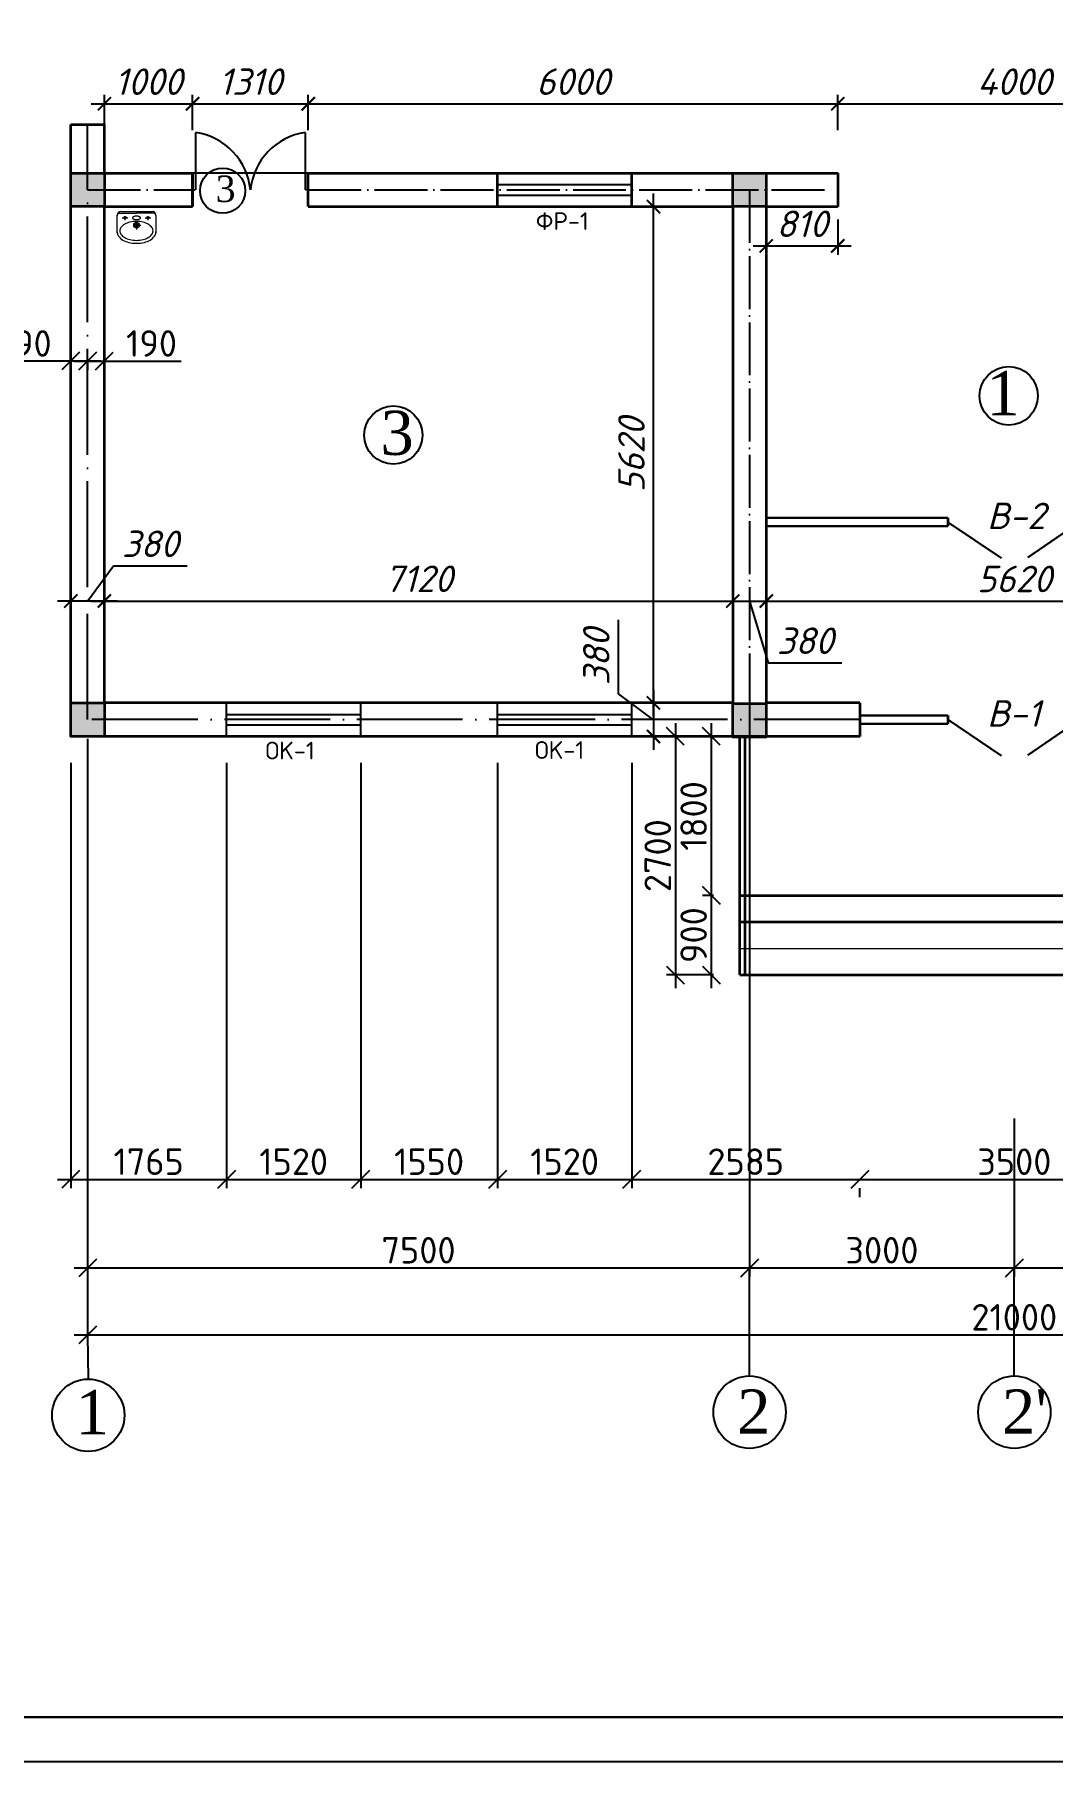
# Model space of a CAD drawing. Header units: millimetres. Extents: x 572274 to 2241483, y -888675 to -304135.
# Drawn here: x 658867 to 670400, y -471700 to -452141 of the extents above; entities that cross this region are included whole.
import ezdxf

# ---------------------------------------------------------------- set-up
doc = ezdxf.new("R2010")
doc.units = ezdxf.units.MM
doc.linetypes.add('ACAD_ISO04W100', pattern=[30, 24, -3, 0, -3])
doc.layers.add('oc', color=10, linetype='ACAD_ISO04W100')
doc.layers.add('Оси', color=10, linetype='ACAD_ISO04W100')
doc.layers.add('Сантехника', color=5, linetype='Continuous', lineweight=13)
doc.layers.add('стены', color=250, linetype='Continuous', lineweight=30)
doc.styles.get("Standard").update_dxf_attribs({"font": 'isocpeur.ttf'})
doc.styles.add('style1', font='isocpeui.ttf')
doc.styles.add('стиль1', font='isocpeui.ttf', dxfattribs={"height": 300})
doc.linetypes.add('FENCELINE1', pattern='A,6.35,-2.54,[133,ltypeshp.shx,S=2.54,R=0,X=-2.54,Y=0],-2.54,25.4', length=36.83)
doc.dimstyles.new('ISO-25$0', dxfattribs={"dimtxt": 300, "dimasz": 200, "dimexe": 100, "dimexo": 300, "dimgap": 50, "dimtad": 1, "dimdec": 0, "dimtxsty": 'Standard', "dimblk": 'OBLIQUE', "dimcen": 250, "dimdle": 150, "dimadec": 0, "dimazin": 0, "dimtfac": 1, "dimtdec": 0, "dimtmove": 0, "dimatfit": 3, "dimldrblk": 'OBLIQUE', "dimfxl": 1.25, "dimarcsym": 0})

# ---------------------------------------------------------------- blocks, each defined once
blk = doc.blocks.new('_ArchTick')
at = {"color": 0, "linetype": 'ByBlock', "const_width": 0.15}
blk.add_lwpolyline([(-0.5, -0.5), (0.5, 0.5)], dxfattribs=at)
blk = doc.blocks.new('*D213')
at = {"color": 5, "transparency": 16777216}
for p, q in [((659508, -458557), (666928, -458557)), ((659658, -458857), (659658, -458457)), ((666778, -458857), (666778, -458457))]:
    blk.add_line(p, q, dxfattribs=at)
at = {"layer": 'Defpoints', "color": 0, "lineweight": 25, "transparency": 16777216}
for p in [(666778, -458557), (659658, -459711), (666778, -459711)]:
    blk.add_point(p, dxfattribs=at)
at = {"color": 5, "transparency": 16777216, "xscale": 150, "yscale": 150, "zscale": 150, "rotation": 180}
blk.add_blockref('_ArchTick', (659658, -458557), dxfattribs=at)
at = {"color": 5, "transparency": 16777216, "xscale": 150, "yscale": 150, "zscale": 150}
blk.add_blockref('_ArchTick', (666778, -458557), dxfattribs=at)
at = {"color": 7, "lineweight": 5, "transparency": 16777216, "insert": (663218, -458305), "char_height": 300, "attachment_point": 5, "style": 'style1'}
blk.add_mtext('7120', dxfattribs=at)
blk = doc.blocks.new('*D215')
at = {"color": 5, "transparency": 16777216}
for p, q in [((665880, -459861), (665880, -453941)), ((666180, -454091), (665780, -454091)), ((666180, -459711), (665780, -459711))]:
    blk.add_line(p, q, dxfattribs=at)
at = {"layer": 'Defpoints', "color": 0, "lineweight": 25, "transparency": 16777216}
for p in [(665880, -454091), (666778, -454091), (666778, -459711)]:
    blk.add_point(p, dxfattribs=at)
at = {"color": 5, "transparency": 16777216, "xscale": 150, "yscale": 150, "zscale": 150}
for p, rotation in [((665880, -454091), 90), ((665880, -459711), 270)]:
    blk.add_blockref('_ArchTick', p, dxfattribs=dict(at, rotation=rotation))
at = {"color": 7, "lineweight": 5, "transparency": 16777216, "insert": (665630, -456901), "char_height": 300, "attachment_point": 5, "rotation": 90, "style": 'style1'}
blk.add_mtext('5620', dxfattribs=at)
blk = doc.blocks.new('*D221')
at = {"color": 5, "transparency": 16777216}
for p, q in [((667008, -458557), (672928, -458557)), ((667158, -458857), (667158, -458457)), ((672778, -458857), (672778, -458457))]:
    blk.add_line(p, q, dxfattribs=at)
at = {"layer": 'Defpoints', "color": 0, "lineweight": 25, "transparency": 16777216}
for p in [(672778, -458557), (667158, -459718), (672778, -459711)]:
    blk.add_point(p, dxfattribs=at)
at = {"color": 5, "transparency": 16777216, "xscale": 150, "yscale": 150, "zscale": 150, "rotation": 180}
blk.add_blockref('_ArchTick', (667158, -458557), dxfattribs=at)
at = {"color": 5, "transparency": 16777216, "xscale": 150, "yscale": 150, "zscale": 150}
blk.add_blockref('_ArchTick', (672778, -458557), dxfattribs=at)
at = {"color": 7, "lineweight": 5, "transparency": 16777216, "insert": (669968, -458307), "char_height": 300, "attachment_point": 5, "style": 'style1'}
blk.add_mtext('5620', dxfattribs=at)
blk = doc.blocks.new('*D222')
at = {"color": 5, "transparency": 16777216}
for p, q in [((666778, -458257), (666778, -458657)), ((667158, -458257), (667158, -458657)), ((666628, -458557), (667308, -458557)), ((666968, -458557), (667178, -459257)), ((667178, -459257), (668015, -459257))]:
    blk.add_line(p, q, dxfattribs=at)
at = {"layer": 'Defpoints', "color": 0, "lineweight": 25, "transparency": 16777216}
for p in [(666778, -458063), (667158, -458063), (667158, -458557)]:
    blk.add_point(p, dxfattribs=at)
at = {"color": 5, "transparency": 16777216, "xscale": 150, "yscale": 150, "zscale": 150, "rotation": 180}
blk.add_blockref('_ArchTick', (666778, -458557), dxfattribs=at)
at = {"color": 5, "transparency": 16777216, "xscale": 150, "yscale": 150, "zscale": 150}
blk.add_blockref('_ArchTick', (667158, -458557), dxfattribs=at)
at = {"color": 7, "lineweight": 5, "transparency": 16777216, "insert": (667597, -459007), "char_height": 300, "attachment_point": 5, "style": 'style1'}
blk.add_mtext('380', dxfattribs=at)
blk = doc.blocks.new('_Oblique')
at = {"color": 0, "linetype": 'ByBlock', "lineweight": -2}
blk.add_line((-0.5, -0.5), (0.5, 0.5), dxfattribs=at)
blk = doc.blocks.new('*D237')
at = {"color": 0, "lineweight": -2, "transparency": 16777216}
for p, q in [((680468, -458854), (680468, -466969)), ((659468, -460119), (659468, -466969)), ((659318, -466869), (680618, -466869))]:
    blk.add_line(p, q, dxfattribs=at)
at = {"layer": 'Defpoints', "color": 0, "lineweight": 25, "transparency": 16777216}
for p in [(680468, -458554), (659468, -459819), (680468, -466869)]:
    blk.add_point(p, dxfattribs=at)
at = {"color": 0, "lineweight": -2, "transparency": 16777216, "xscale": 200, "yscale": 200, "zscale": 200, "rotation": 180}
blk.add_blockref('_Oblique', (659468, -466869), dxfattribs=at)
at = {"color": 0, "lineweight": -2, "transparency": 16777216, "xscale": 200, "yscale": 200, "zscale": 200}
blk.add_blockref('_Oblique', (680468, -466869), dxfattribs=at)
at = {"color": 0, "transparency": 16777216, "insert": (669968, -466669), "char_height": 300, "attachment_point": 5}
blk.add_mtext('21000', dxfattribs=at)
blk = doc.blocks.new('*D238')
at = {"color": 0, "lineweight": -2, "transparency": 16777216}
for p, q in [((666968, -459256), (666968, -466210)), ((659468, -460521), (659468, -466210)), ((659318, -466110), (667118, -466110))]:
    blk.add_line(p, q, dxfattribs=at)
at = {"layer": 'Defpoints', "color": 0, "lineweight": 25, "transparency": 16777216}
for p in [(666968, -458956), (659468, -460221), (666968, -466110)]:
    blk.add_point(p, dxfattribs=at)
at = {"color": 0, "lineweight": -2, "transparency": 16777216, "xscale": 200, "yscale": 200, "zscale": 200, "rotation": 180}
blk.add_blockref('_Oblique', (659468, -466110), dxfattribs=at)
at = {"color": 0, "lineweight": -2, "transparency": 16777216, "xscale": 200, "yscale": 200, "zscale": 200}
blk.add_blockref('_Oblique', (666968, -466110), dxfattribs=at)
at = {"color": 0, "transparency": 16777216, "insert": (663218, -465910), "char_height": 300, "attachment_point": 5}
blk.add_mtext('7500', dxfattribs=at)
blk = doc.blocks.new('*D240')
at = {"color": 0, "lineweight": -2, "transparency": 16777216}
for p, q in [((659278, -460391), (659278, -465207)), ((661043, -460391), (661043, -465207)), ((659128, -465107), (661193, -465107))]:
    blk.add_line(p, q, dxfattribs=at)
at = {"layer": 'Defpoints', "color": 0, "lineweight": 25, "transparency": 16777216}
for p in [(659278, -460091), (661043, -460091), (661043, -465107)]:
    blk.add_point(p, dxfattribs=at)
at = {"color": 0, "lineweight": -2, "transparency": 16777216, "xscale": 200, "yscale": 200, "zscale": 200, "rotation": 180}
blk.add_blockref('_Oblique', (659278, -465107), dxfattribs=at)
at = {"color": 0, "lineweight": -2, "transparency": 16777216, "xscale": 200, "yscale": 200, "zscale": 200}
blk.add_blockref('_Oblique', (661043, -465107), dxfattribs=at)
at = {"color": 0, "transparency": 16777216, "insert": (660160, -464907), "char_height": 300, "attachment_point": 5}
blk.add_mtext('1765', dxfattribs=at)
blk = doc.blocks.new('*D241')
at = {"color": 0, "lineweight": -2, "transparency": 16777216}
for p, q in [((662563, -460391), (662563, -465207)), ((664113, -460391), (664113, -465207)), ((662413, -465107), (664263, -465107))]:
    blk.add_line(p, q, dxfattribs=at)
at = {"layer": 'Defpoints', "color": 0, "lineweight": 25, "transparency": 16777216}
for p in [(662563, -460091), (664113, -460091), (664113, -465107)]:
    blk.add_point(p, dxfattribs=at)
at = {"color": 0, "lineweight": -2, "transparency": 16777216, "xscale": 200, "yscale": 200, "zscale": 200, "rotation": 180}
blk.add_blockref('_Oblique', (662563, -465107), dxfattribs=at)
at = {"color": 0, "lineweight": -2, "transparency": 16777216, "xscale": 200, "yscale": 200, "zscale": 200}
blk.add_blockref('_Oblique', (664113, -465107), dxfattribs=at)
at = {"color": 0, "transparency": 16777216, "insert": (663338, -464907), "char_height": 300, "attachment_point": 5}
blk.add_mtext('1550', dxfattribs=at)
blk = doc.blocks.new('*D242')
at = {"color": 0, "lineweight": -2, "transparency": 16777216}
for p, q in [((664113, -460391), (664113, -465207)), ((665633, -460391), (665633, -465207)), ((663963, -465107), (665783, -465107))]:
    blk.add_line(p, q, dxfattribs=at)
at = {"layer": 'Defpoints', "color": 0, "lineweight": 25, "transparency": 16777216}
for p in [(664113, -460091), (665633, -460091), (665633, -465107)]:
    blk.add_point(p, dxfattribs=at)
at = {"color": 0, "lineweight": -2, "transparency": 16777216, "xscale": 200, "yscale": 200, "zscale": 200, "rotation": 180}
blk.add_blockref('_Oblique', (664113, -465107), dxfattribs=at)
at = {"color": 0, "lineweight": -2, "transparency": 16777216, "xscale": 200, "yscale": 200, "zscale": 200}
blk.add_blockref('_Oblique', (665633, -465107), dxfattribs=at)
at = {"color": 0, "transparency": 16777216, "insert": (664873, -464907), "char_height": 300, "attachment_point": 5}
blk.add_mtext('1520', dxfattribs=at)
blk = doc.blocks.new('*D247')
at = {"color": 0, "lineweight": -2, "transparency": 16777216}
for p, q in [((666968, -464418), (666968, -466210)), ((669968, -464418), (669968, -466210)), ((666818, -466110), (670118, -466110))]:
    blk.add_line(p, q, dxfattribs=at)
at = {"layer": 'Defpoints', "color": 0, "lineweight": 25, "transparency": 16777216}
for p in [(666968, -464118), (669968, -464118), (669968, -466110)]:
    blk.add_point(p, dxfattribs=at)
at = {"color": 0, "lineweight": -2, "transparency": 16777216, "xscale": 200, "yscale": 200, "zscale": 200, "rotation": 180}
blk.add_blockref('_Oblique', (666968, -466110), dxfattribs=at)
at = {"color": 0, "lineweight": -2, "transparency": 16777216, "xscale": 200, "yscale": 200, "zscale": 200}
blk.add_blockref('_Oblique', (669968, -466110), dxfattribs=at)
at = {"color": 0, "transparency": 16777216, "insert": (668468, -465910), "char_height": 300, "attachment_point": 5}
blk.add_mtext('3000', dxfattribs=at)
blk = doc.blocks.new('*D248')
at = {"color": 0, "lineweight": -2, "transparency": 16777216}
for p, q in [((669968, -464418), (669968, -466210)), ((672968, -464418), (672968, -466210)), ((669818, -466110), (673118, -466110))]:
    blk.add_line(p, q, dxfattribs=at)
at = {"layer": 'Defpoints', "color": 0, "lineweight": 25, "transparency": 16777216}
for p in [(669968, -464118), (672968, -464118), (672968, -466110)]:
    blk.add_point(p, dxfattribs=at)
at = {"color": 0, "lineweight": -2, "transparency": 16777216, "xscale": 200, "yscale": 200, "zscale": 200, "rotation": 180}
blk.add_blockref('_Oblique', (669968, -466110), dxfattribs=at)
at = {"color": 0, "lineweight": -2, "transparency": 16777216, "xscale": 200, "yscale": 200, "zscale": 200}
blk.add_blockref('_Oblique', (672968, -466110), dxfattribs=at)
at = {"color": 0, "transparency": 16777216, "insert": (671468, -465910), "char_height": 300, "attachment_point": 5}
blk.add_mtext('3000', dxfattribs=at)
blk = doc.blocks.new('*D225')
at = {"color": 5, "transparency": 16777216}
for p, q in [((659468, -458557), (659760, -458159)), ((659760, -458159), (660597, -458159)), ((659808, -458557), (659128, -458557)), ((659278, -458557), (659278, -458457)), ((659658, -458557), (659658, -458457))]:
    blk.add_line(p, q, dxfattribs=at)
at = {"layer": 'Defpoints', "color": 0, "lineweight": 25, "transparency": 16777216}
for p in [(659278, -458557), (659278, -458557), (659658, -458557)]:
    blk.add_point(p, dxfattribs=at)
at = {"color": 5, "transparency": 16777216, "xscale": 150, "yscale": 150, "zscale": 150, "rotation": 180}
blk.add_blockref('_ArchTick', (659278, -458557), dxfattribs=at)
at = {"color": 5, "transparency": 16777216, "xscale": 150, "yscale": 150, "zscale": 150}
blk.add_blockref('_ArchTick', (659658, -458557), dxfattribs=at)
at = {"color": 7, "lineweight": 5, "transparency": 16777216, "insert": (660178, -457909), "char_height": 300, "attachment_point": 5, "style": 'style1'}
blk.add_mtext('380', dxfattribs=at)
blk = doc.blocks.new('*D226')
at = {"color": 5, "transparency": 16777216}
for p, q in [((665482, -459609), (665482, -458771)), ((665880, -459901), (665482, -459609)), ((665880, -459561), (665880, -460241)), ((665880, -459711), (665980, -459711)), ((665880, -460091), (665980, -460091))]:
    blk.add_line(p, q, dxfattribs=at)
at = {"layer": 'Defpoints', "color": 0, "lineweight": 25, "transparency": 16777216}
for p in [(665880, -459711), (665880, -460091), (665880, -460091)]:
    blk.add_point(p, dxfattribs=at)
at = {"color": 5, "transparency": 16777216, "xscale": 150, "yscale": 150, "zscale": 150}
for p, rotation in [((665880, -459711), 90), ((665880, -460091), 270)]:
    blk.add_blockref('_ArchTick', p, dxfattribs=dict(at, rotation=rotation))
at = {"color": 7, "lineweight": 5, "transparency": 16777216, "insert": (665232, -459190), "char_height": 300, "attachment_point": 5, "rotation": 90, "style": 'style1'}
blk.add_mtext('380', dxfattribs=at)
blk = doc.blocks.new('*D230')
at = {"color": 0, "lineweight": -2, "transparency": 16777216}
for p, q in [((661043, -460391), (661043, -465207)), ((662563, -460391), (662563, -465207)), ((660893, -465107), (662713, -465107))]:
    blk.add_line(p, q, dxfattribs=at)
at = {"layer": 'Defpoints', "color": 0, "lineweight": 25, "transparency": 16777216}
for p in [(661043, -460091), (662563, -460091), (662563, -465107)]:
    blk.add_point(p, dxfattribs=at)
at = {"color": 0, "lineweight": -2, "transparency": 16777216, "xscale": 200, "yscale": 200, "zscale": 200, "rotation": 180}
blk.add_blockref('_Oblique', (661043, -465107), dxfattribs=at)
at = {"color": 0, "lineweight": -2, "transparency": 16777216, "xscale": 200, "yscale": 200, "zscale": 200}
blk.add_blockref('_Oblique', (662563, -465107), dxfattribs=at)
at = {"color": 0, "transparency": 16777216, "insert": (661803, -464907), "char_height": 300, "attachment_point": 5}
blk.add_mtext('1520', dxfattribs=at)
blk = doc.blocks.new('*D268')
at = {"color": 0, "lineweight": -2, "transparency": 16777216}
for p, q in [((671718, -460521), (671718, -465207)), ((668068, -465107), (671868, -465107)), ((668218, -465271), (668218, -465207))]:
    blk.add_line(p, q, dxfattribs=at)
at = {"layer": 'Defpoints', "color": 0, "lineweight": 25, "transparency": 16777216}
for p in [(671718, -460221), (668218, -464971), (671718, -465107)]:
    blk.add_point(p, dxfattribs=at)
at = {"color": 0, "lineweight": -2, "transparency": 16777216, "xscale": 200, "yscale": 200, "zscale": 200, "rotation": 180}
blk.add_blockref('_Oblique', (668218, -465107), dxfattribs=at)
at = {"color": 0, "lineweight": -2, "transparency": 16777216, "xscale": 200, "yscale": 200, "zscale": 200}
blk.add_blockref('_Oblique', (671718, -465107), dxfattribs=at)
at = {"color": 0, "transparency": 16777216, "insert": (669968, -464907), "char_height": 300, "attachment_point": 5}
blk.add_mtext('3500', dxfattribs=at)
blk = doc.blocks.new('*D276')
at = {"color": 5, "transparency": 16777216}
for p, q in [((659508, -452925), (660808, -452925)), ((659658, -453225), (659658, -452825)), ((660658, -453225), (660658, -452825))]:
    blk.add_line(p, q, dxfattribs=at)
at = {"layer": 'Defpoints', "color": 0, "lineweight": 25, "transparency": 16777216}
for p in [(660658, -452925), (659658, -453711), (660658, -453711)]:
    blk.add_point(p, dxfattribs=at)
at = {"color": 5, "transparency": 16777216, "xscale": 150, "yscale": 150, "zscale": 150, "rotation": 180}
blk.add_blockref('_ArchTick', (659658, -452925), dxfattribs=at)
at = {"color": 5, "transparency": 16777216, "xscale": 150, "yscale": 150, "zscale": 150}
blk.add_blockref('_ArchTick', (660658, -452925), dxfattribs=at)
at = {"color": 7, "lineweight": 5, "transparency": 16777216, "insert": (660158, -452675), "char_height": 300, "attachment_point": 5, "style": 'style1'}
blk.add_mtext('1000', dxfattribs=at)
blk = doc.blocks.new('*D277')
at = {"color": 5, "transparency": 16777216}
for p, q in [((660508, -452925), (662118, -452925)), ((660658, -453225), (660658, -452825)), ((661968, -453225), (661968, -452825))]:
    blk.add_line(p, q, dxfattribs=at)
at = {"layer": 'Defpoints', "color": 0, "lineweight": 25, "transparency": 16777216}
for p in [(661968, -452925), (660658, -453711), (661968, -453711)]:
    blk.add_point(p, dxfattribs=at)
at = {"color": 5, "transparency": 16777216, "xscale": 150, "yscale": 150, "zscale": 150, "rotation": 180}
blk.add_blockref('_ArchTick', (660658, -452925), dxfattribs=at)
at = {"color": 5, "transparency": 16777216, "xscale": 150, "yscale": 150, "zscale": 150}
blk.add_blockref('_ArchTick', (661968, -452925), dxfattribs=at)
at = {"color": 7, "lineweight": 5, "transparency": 16777216, "insert": (661313, -452675), "char_height": 300, "attachment_point": 5, "style": 'style1'}
blk.add_mtext('1310', dxfattribs=at)
blk = doc.blocks.new('*D278')
at = {"color": 5, "transparency": 16777216}
for p, q in [((661818, -452925), (668118, -452925)), ((661968, -453225), (661968, -452825)), ((667968, -453225), (667968, -452825))]:
    blk.add_line(p, q, dxfattribs=at)
at = {"layer": 'Defpoints', "color": 0, "lineweight": 25, "transparency": 16777216}
for p in [(667968, -452925), (661968, -453711), (667968, -453711)]:
    blk.add_point(p, dxfattribs=at)
at = {"color": 5, "transparency": 16777216, "xscale": 150, "yscale": 150, "zscale": 150, "rotation": 180}
blk.add_blockref('_ArchTick', (661968, -452925), dxfattribs=at)
at = {"color": 5, "transparency": 16777216, "xscale": 150, "yscale": 150, "zscale": 150}
blk.add_blockref('_ArchTick', (667968, -452925), dxfattribs=at)
at = {"color": 7, "lineweight": 5, "transparency": 16777216, "insert": (664968, -452675), "char_height": 300, "attachment_point": 5, "style": 'style1'}
blk.add_mtext('6000', dxfattribs=at)
blk = doc.blocks.new('*D279')
at = {"color": 5, "transparency": 16777216}
for p, q in [((667818, -452925), (672118, -452925)), ((667968, -453225), (667968, -452825)), ((671968, -453225), (671968, -452825))]:
    blk.add_line(p, q, dxfattribs=at)
at = {"layer": 'Defpoints', "color": 0, "lineweight": 25, "transparency": 16777216}
for p in [(671968, -452925), (667968, -453711), (671968, -453711)]:
    blk.add_point(p, dxfattribs=at)
at = {"color": 5, "transparency": 16777216, "xscale": 150, "yscale": 150, "zscale": 150, "rotation": 180}
blk.add_blockref('_ArchTick', (667968, -452925), dxfattribs=at)
at = {"color": 5, "transparency": 16777216, "xscale": 150, "yscale": 150, "zscale": 150}
blk.add_blockref('_ArchTick', (671968, -452925), dxfattribs=at)
at = {"color": 7, "lineweight": 5, "transparency": 16777216, "insert": (669968, -452675), "char_height": 300, "attachment_point": 5, "style": 'style1'}
blk.add_mtext('4000', dxfattribs=at)
blk = doc.blocks.new('*D283')
at = {"color": 5, "transparency": 16777216}
for p, q in [((667158, -454235), (667158, -454635)), ((667968, -454235), (667968, -454635)), ((667008, -454535), (668118, -454535))]:
    blk.add_line(p, q, dxfattribs=at)
at = {"layer": 'Defpoints', "color": 0, "lineweight": 25, "transparency": 16777216}
for p in [(667158, -454091), (667968, -454091), (667968, -454535)]:
    blk.add_point(p, dxfattribs=at)
at = {"color": 5, "transparency": 16777216, "xscale": 150, "yscale": 150, "zscale": 150, "rotation": 180}
blk.add_blockref('_ArchTick', (667158, -454535), dxfattribs=at)
at = {"color": 5, "transparency": 16777216, "xscale": 150, "yscale": 150, "zscale": 150}
blk.add_blockref('_ArchTick', (667968, -454535), dxfattribs=at)
at = {"color": 7, "lineweight": 5, "transparency": 16777216, "insert": (667563, -454285), "char_height": 300, "attachment_point": 5, "style": 'style1'}
blk.add_mtext('810', dxfattribs=at)
blk = doc.blocks.new('*D249')
at = {"color": 0, "lineweight": -2, "transparency": 16777216}
for p, q in [((665633, -460521), (665633, -465207)), ((665483, -465107), (668368, -465107)), ((668218, -465307), (668218, -465207))]:
    blk.add_line(p, q, dxfattribs=at)
at = {"layer": 'Defpoints', "color": 0, "lineweight": 25, "transparency": 16777216}
for p in [(665633, -460221), (668218, -465007), (668218, -465107)]:
    blk.add_point(p, dxfattribs=at)
at = {"color": 0, "lineweight": -2, "transparency": 16777216, "xscale": 200, "yscale": 200, "zscale": 200, "rotation": 180}
blk.add_blockref('_Oblique', (665633, -465107), dxfattribs=at)
at = {"color": 0, "lineweight": -2, "transparency": 16777216, "xscale": 200, "yscale": 200, "zscale": 200}
blk.add_blockref('_Oblique', (668218, -465107), dxfattribs=at)
at = {"color": 0, "transparency": 16777216, "insert": (666925, -464907), "char_height": 300, "attachment_point": 5}
blk.add_mtext('2585', dxfattribs=at)
blk = doc.blocks.new('*D252')
at = {"color": 0, "lineweight": -2, "transparency": 16777216}
for p, q in [((659318, -455840), (659658, -455840)), ((659468, -455840), (659468, -455940)), ((659658, -455840), (659658, -455940)), ((659658, -455840), (660528, -455840))]:
    blk.add_line(p, q, dxfattribs=at)
at = {"layer": 'Defpoints', "color": 0, "lineweight": 25, "transparency": 16777216}
for p in [(659468, -455750), (659658, -455750), (659658, -455840)]:
    blk.add_point(p, dxfattribs=at)
at = {"color": 0, "lineweight": -2, "transparency": 16777216, "xscale": 200, "yscale": 200, "zscale": 200, "rotation": 180}
blk.add_blockref('_Oblique', (659468, -455840), dxfattribs=at)
at = {"color": 0, "lineweight": -2, "transparency": 16777216, "xscale": 200, "yscale": 200, "zscale": 200}
blk.add_blockref('_Oblique', (659658, -455840), dxfattribs=at)
at = {"color": 0, "lineweight": 25, "transparency": 16777216, "insert": (660193, -455640), "char_height": 300, "attachment_point": 5}
blk.add_mtext('190', dxfattribs=at)
blk = doc.blocks.new('*D253')
at = {"color": 0, "lineweight": -2, "transparency": 16777216}
for p, q in [((659278, -455840), (658468, -455840)), ((659278, -455840), (659278, -455940)), ((659618, -455840), (659278, -455840)), ((659468, -455840), (659468, -455940))]:
    blk.add_line(p, q, dxfattribs=at)
at = {"layer": 'Defpoints', "color": 0, "lineweight": 25, "transparency": 16777216}
for p in [(659278, -455570), (659468, -455570), (659278, -455840)]:
    blk.add_point(p, dxfattribs=at)
at = {"color": 0, "lineweight": -2, "transparency": 16777216, "xscale": 200, "yscale": 200, "zscale": 200, "rotation": 180}
blk.add_blockref('_Oblique', (659278, -455840), dxfattribs=at)
at = {"color": 0, "lineweight": -2, "transparency": 16777216, "xscale": 200, "yscale": 200, "zscale": 200}
blk.add_blockref('_Oblique', (659468, -455840), dxfattribs=at)
at = {"color": 0, "lineweight": 25, "transparency": 16777216, "insert": (658773, -455640), "char_height": 300, "attachment_point": 5}
blk.add_mtext('190', dxfattribs=at)
blk = doc.blocks.new('Раковина')
at = {"layer": 'Сантехника'}
for p, q in [((-273, -142), (-273, 109)), ((49, 1), (-63, 1)), ((0, -61), (0, 61)), ((273, 109), (273, -142)), ((-240, -172), (0, -172)), ((0, -192), (-223, -192)), ((-121, -104), (-201, -104)), ((-161, -127), (-161, -70)), ((240, -172), (0, -172)), ((223, -192), (0, -192)), ((204, -104), (124, -104)), ((164, -127), (164, -70))]:
    blk.add_line(p, q, dxfattribs=at)
for centre, radius in [((0, 1), 39.9), ((0, 1), 22.4), ((-161, -104), 17.1), ((164, -104), 17.1)]:
    blk.add_circle(centre, radius, dxfattribs=at)
for centre, radius, start, end in [((-2, -218), 475, 90, 103.2739), ((-2, -218), 475, 89.7855, 90), ((2, -218), 475, 90, 90.2145), ((2, -218), 475, 76.7261, 90), ((-181, 102), 91.5, 143.9722, 180), ((-181, 102), 91.5, 180, 184.1196), ((-96, 40), 197, 119.663, 143.9722), ((-154, 81), 79.4, 143.9722, 180), ((-154, 81), 79.4, 180, 216.0278), ((-80, 27), 171, 119.663, 143.9722), ((-80, 135), 171, 216.0278, 240.337), ((-39, -60), 312, 103.2739, 119.663), ((-31, -59), 271, 103.2739, 119.663), ((2, -197), 412, 90, 103.2739), ((2, -197), 412, 76.7261, 90), ((34, -59), 271, 60.337, 76.7261), ((39, -60), 312, 60.337, 76.7261), ((83, 27), 171, 36.0278, 60.337), ((83, 135), 171, 299.663, 323.9722), ((96, 40), 197, 36.0278, 60.337), ((158, 81), 79.4, 0, 36.0278), ((158, 81), 79.4, 323.9722, 0), ((181, 102), 91.5, 0, 36.0278), ((181, 102), 91.5, 355.8804, 0), ((-236, -135), 37.1, 180, 270), ((-223, -142), 50, 180, 270), ((-31, 222), 271, 240.337, 256.7261), ((2, 359), 412, 256.7261, 270), ((-43, -103), 11.5, 136.143, 180), ((-43, -103), 11.5, 180, 223.857), ((-22, -123), 40.8, 113.3198, 136.143), ((-22, -82), 40.8, 223.857, 246.6802), ((-8, -156), 76.8, 100.124, 113.3198), ((-8, -49), 76.8, 246.6802, 259.876), ((2, -209), 130, 90, 100.124), ((2, 3), 130, 259.876, 270), ((2, 359), 412, 270, 283.2739), ((2, -209), 130, 79.876, 90), ((2, 3), 130, 270, 280.124), ((11, -156), 76.8, 66.6802, 79.876), ((11, -49), 76.8, 280.124, 293.3198), ((25, -123), 40.8, 43.857, 66.6802), ((25, -82), 40.8, 293.3198, 316.143), ((46, -103), 11.5, 0, 43.857), ((46, -103), 11.5, 316.143, 0), ((34, 222), 271, 283.2739, 299.663), ((223, -142), 50, 270, 0), ((236, -135), 37.1, 270, 0)]:
    blk.add_arc(centre, radius, start, end, dxfattribs=at)
blk = doc.blocks.new('*D1331')
at = {"color": 0, "lineweight": -2, "transparency": 16777216}
for p, q in [((666128, -459941), (666128, -462941)), ((666416, -460091), (666028, -460091)), ((666558, -462791), (666028, -462791))]:
    blk.add_line(p, q, dxfattribs=at)
at = {"layer": 'Defpoints', "color": 0, "lineweight": 25, "transparency": 16777216}
for p in [(666716, -460091), (666128, -462791), (666858, -462791)]:
    blk.add_point(p, dxfattribs=at)
at = {"color": 0, "lineweight": -2, "transparency": 16777216, "xscale": 200, "yscale": 200, "zscale": 200}
for p, rotation in [((666128, -460091), 90), ((666128, -462791), 270)]:
    blk.add_blockref('_Oblique', p, dxfattribs=dict(at, rotation=rotation))
at = {"color": 0, "transparency": 16777216, "insert": (665928, -461441), "char_height": 300, "attachment_point": 5, "rotation": 90}
blk.add_mtext('2700', dxfattribs=at)
blk = doc.blocks.new('*D1332')
at = {"color": 0, "lineweight": -2, "transparency": 16777216}
for p, q in [((666535, -459941), (666535, -462041)), ((666416, -460091), (666435, -460091)), ((666558, -461891), (666435, -461891))]:
    blk.add_line(p, q, dxfattribs=at)
at = {"layer": 'Defpoints', "color": 0, "lineweight": 25, "transparency": 16777216}
for p in [(666716, -460091), (666535, -461891), (666858, -461891)]:
    blk.add_point(p, dxfattribs=at)
at = {"color": 0, "lineweight": -2, "transparency": 16777216, "xscale": 200, "yscale": 200, "zscale": 200}
for p, rotation in [((666535, -460091), 90), ((666535, -461891), 270)]:
    blk.add_blockref('_Oblique', p, dxfattribs=dict(at, rotation=rotation))
at = {"color": 0, "transparency": 16777216, "insert": (666335, -460991), "char_height": 300, "attachment_point": 5, "rotation": 90}
blk.add_mtext('1800', dxfattribs=at)
blk = doc.blocks.new('*D1333')
at = {"color": 0, "lineweight": -2, "transparency": 16777216}
for p, q in [((666535, -461741), (666535, -462941)), ((666558, -461891), (666435, -461891)), ((666558, -462791), (666435, -462791))]:
    blk.add_line(p, q, dxfattribs=at)
at = {"layer": 'Defpoints', "color": 0, "lineweight": 25, "transparency": 16777216}
for p in [(666858, -461891), (666535, -462791), (666858, -462791)]:
    blk.add_point(p, dxfattribs=at)
at = {"color": 0, "lineweight": -2, "transparency": 16777216, "xscale": 200, "yscale": 200, "zscale": 200}
for p, rotation in [((666535, -461891), 90), ((666535, -462791), 270)]:
    blk.add_blockref('_Oblique', p, dxfattribs=dict(at, rotation=rotation))
at = {"color": 0, "transparency": 16777216, "insert": (666335, -462341), "char_height": 300, "attachment_point": 5, "rotation": 90}
blk.add_mtext('900', dxfattribs=at)

msp = doc.modelspace()

# ---------------------------------------------------------------- hatches: boundary and pattern name
at = {"lineweight": 25}
h = msp.add_hatch(color=256, dxfattribs=at)
h.dxf.hatch_style = 1
h.paths.add_polyline_path([(659657.983, -453710.561), (659277.983, -453710.561), (659277.983, -454090.561), (659657.983, -454090.561)])
h = msp.add_hatch(color=256, dxfattribs=at)
h.dxf.hatch_style = 1
h.paths.add_polyline_path([(667157.983, -453710.561), (666777.983, -453710.561), (666777.983, -454090.561), (667157.983, -454090.561)])
h = msp.add_hatch(color=256, dxfattribs=at)
h.dxf.hatch_style = 1
h.paths.add_polyline_path([(659657.983, -459710.561), (659277.983, -459710.561), (659277.983, -460090.561), (659657.983, -460090.561)])
h = msp.add_hatch(color=256, dxfattribs=at)
h.dxf.hatch_style = 1
h.paths.add_polyline_path([(667157.983, -459717.552), (666777.983, -459717.552), (666777.983, -460097.552), (667157.983, -460097.552)])

# ---------------------------------------------------------------- linework, layer by layer
for p, q in [((659657.983, -453160.561), (659277.983, -453160.561)), ((661042.983, -460090.561), (661042.983, -459710.561)), ((661042.983, -460090.561), (661042.983, -459710.561)), ((662562.983, -460090.561), (662562.983, -459710.561)), ((664112.983, -460090.561), (664112.983, -459710.561)), ((665632.983, -460090.561), (665632.983, -459710.561)), ((666967.983, -467333.907), (666967.983, -466109.758)), ((669967.983, -467333.907), (669967.983, -466109.758))]:
    msp.add_line(p, q)
at = {"color": 0, "lineweight": 5}
for p, q in [((667967.983, -454090.561), (667967.983, -453710.561)), ((667967.983, -453710.561), (667967.983, -454090.561)), ((666857.983, -462490.561), (673157.983, -462490.561))]:
    msp.add_line(p, q, dxfattribs=at)
at = {"color": 5}
for p, q in [((664112.983, -453840.561), (665632.983, -453840.561)), ((664112.983, -453960.561), (665632.983, -453960.561)), ((661042.983, -459840.561), (662562.983, -459840.561)), ((661042.983, -459960.561), (662562.983, -459960.561)), ((664112.983, -459840.561), (665632.983, -459840.561)), ((664112.983, -459960.561), (665632.983, -459960.561))]:
    msp.add_line(p, q, dxfattribs=at)
at = {"color": 5, "lineweight": 30}
for p, q in [((669212.983, -457615.561), (669212.983, -457710.561)), ((669212.983, -457663.061), (669821.791, -458072.191)), ((670711.791, -457660.592), (670119.609, -458065.466)), ((669212.983, -459853.061), (669212.983, -459948.061)), ((669212.983, -459900.561), (669821.791, -460309.691)), ((670711.791, -459898.092), (670119.609, -460302.966))]:
    msp.add_line(p, q, dxfattribs=at)
at = {"lineweight": 25}
msp.add_line((659467.983, -466869.443), (659475.952, -467369.176), dxfattribs=at)
at = {"lineweight": 25, "ltscale": 100}
msp.add_lwpolyline([(651500.723, -471699.651), (693500.723, -471699.651), (693500.723, -441999.651), (651500.723, -441999.651)], close=True, dxfattribs=at)
at = {"color": 1, "lineweight": 30}
msp.add_lwpolyline([(653500.723, -471199.651), (693000.723, -471199.651), (693000.723, -442499.651), (653500.723, -442499.651)], close=True, dxfattribs=at)
at = {"lineweight": 25}
for points in [[(667157.983, -454090.561), (667967.983, -454090.561), (667967.983, -453710.561), (659657.983, -453710.561), (659657.983, -453160.561)], [(666857.983, -460097.552), (666857.983, -462790.561)]]:
    msp.add_lwpolyline(points, dxfattribs=at)
at = {"color": 5, "lineweight": 30}
for points in [[(669212.983, -457710.561), (667157.983, -457710.561), (667157.983, -457615.561), (669212.983, -457615.561)], [(669212.983, -459948.061), (668217.983, -459948.061), (668217.983, -459853.061), (669212.983, -459853.061)]]:
    msp.add_lwpolyline(points, dxfattribs=at)
at = {"layer": 'oc', "ltscale": 25}
for p, q in [((659467.983, -453900.561), (660657.983, -453900.561)), ((661967.983, -453900.561), (667967.983, -453900.561)), ((666967.983, -453900.561), (666967.983, -459900.561)), ((666967.983, -453900.561), (666967.983, -459900.561))]:
    msp.add_line(p, q, dxfattribs=at)
at = {"layer": 'Оси', "ltscale": 50}
for p, q in [((659467.983, -459900.561), (659467.983, -453160.561)), ((668217.983, -459900.561), (659467.983, -459900.561))]:
    msp.add_line(p, q, dxfattribs=at)
at = {"layer": 'стены', "color": 0, "linetype": 'ByBlock', "lineweight": 35, "ltscale": 3}
for p, q in [((659277.983, -453160.561), (659657.983, -453160.561)), ((659277.983, -460090.561), (659277.983, -453160.561)), ((659657.983, -453710.561), (659657.983, -453160.561)), ((659657.983, -453710.561), (660657.983, -453710.561)), ((660657.983, -454090.561), (660657.983, -453710.561)), ((660657.983, -453710.561), (660657.983, -454090.561)), ((661967.983, -453710.561), (667967.983, -453710.561)), ((661967.983, -454090.561), (661967.983, -453710.561)), ((664112.983, -454090.561), (664112.983, -453710.561)), ((665632.983, -454090.561), (665632.983, -453710.561)), ((667967.983, -453710.561), (667967.983, -454090.561)), ((667967.983, -453710.561), (667967.983, -454090.561)), ((659657.983, -459710.561), (659657.983, -454090.561)), ((659657.983, -454090.561), (660657.983, -454090.561)), ((661967.983, -454090.561), (666777.983, -454090.561)), ((666777.983, -454090.561), (666777.983, -459710.561)), ((667157.983, -454090.561), (667967.983, -454090.561)), ((667157.983, -454090.561), (667157.983, -459710.561)), ((669212.983, -457615.561), (669212.983, -457710.561)), ((666777.983, -459710.561), (659657.983, -459710.561)), ((668217.983, -459710.561), (667157.983, -459710.561)), ((668217.983, -459710.561), (668217.983, -460090.561)), ((669212.983, -459853.061), (669212.983, -459948.061)), ((668217.983, -460090.561), (659277.983, -460090.561)), ((666857.983, -462790.561), (666857.983, -460090.561)), ((666857.983, -461890.561), (673157.983, -461890.561)), ((666857.983, -462190.561), (673157.983, -462190.561)), ((666857.983, -462790.561), (673157.983, -462790.561))]:
    msp.add_line(p, q, dxfattribs=at)
at = {"layer": 'стены', "color": 24, "linetype": 'ByBlock', "lineweight": -2, "ltscale": 3}
for p, q in [((660692.983, -453900.561), (660692.983, -453250.561)), ((661937.983, -453900.561), (661937.983, -453250.561))]:
    msp.add_line(p, q, dxfattribs=at)
at = {"layer": 'стены', "color": 0, "linetype": 'ByBlock', "lineweight": -2, "ltscale": 3}
for p, q in [((660657.983, -453900.561), (660687.983, -453900.561)), ((661967.983, -453900.561), (661937.983, -453900.561))]:
    msp.add_line(p, q, dxfattribs=at)
at = {"layer": 'стены', "color": 14, "linetype": 'FENCELINE1', "lineweight": 35, "ltscale": 15}
msp.add_line((666917.983, -462790.561), (666917.983, -460090.561), dxfattribs=at)
at = {"layer": 'стены', "color": 0, "linetype": 'ByBlock', "lineweight": 35, "ltscale": 3}
for points in [[(659277.983, -453710.561), (659657.983, -453710.561), (659657.983, -454090.561), (659277.983, -454090.561)], [(666777.983, -453710.561), (667157.983, -453710.561), (667157.983, -454090.561), (666777.983, -454090.561)], [(659277.983, -459710.561), (659657.983, -459710.561), (659657.983, -460090.561), (659277.983, -460090.561)], [(666777.983, -459717.552), (667157.983, -459717.552), (667157.983, -460097.552), (666777.983, -460097.552)]]:
    msp.add_lwpolyline(points, close=True, dxfattribs=at)
at = {"layer": 'стены', "color": 0, "linetype": 'ByBlock', "lineweight": -2, "ltscale": 3}
for centre, radius in [((660998.267, -453909.809), 256.044), ((669904.959, -456233.26), 330.646), ((662932.683, -456676.999), 330.646), ((659475.952, -467779.06), 409.884), ((666968.424, -467743.791), 409.884), ((669968.424, -467743.791), 409.884)]:
    msp.add_circle(centre, radius, dxfattribs=at)
at = {"layer": 'стены', "color": 24, "linetype": 'ByBlock', "lineweight": -2, "ltscale": 3}
for centre, start, end in [((660588.613, -453970.807), 5.5389161, 81.7547), ((662037.353, -453970.807), 98.2453, 174.4610839)]:
    msp.add_arc(centre, 727.768, start, end, dxfattribs=at)

# ---------------------------------------------------------------- block references
at = {"layer": 'Сантехника', "extrusion": (0, 0, -1), "xscale": -0.8000000000465661, "yscale": 0.8000000000465661, "zscale": -0.8, "rotation": 180}
msp.add_blockref('Раковина', (-660022.949, -454299.994), dxfattribs=at)

# ---------------------------------------------------------------- texts
for s, p in [('ФР-1', (664547.262, -454354.853)), ('ОK-1', (661482.326, -460350.685)), ('ОK-1', (664536.063, -460344.727))]:
    msp.add_text(s, height=200.6477).set_placement(p)
at = {"char_height": 300, "width": 1719.12469, "attachment_point": 1, "style": 'стиль1'}
for s, insert in [('В-2', (669659.203, -457442.72)), ('В-1', (669659.203, -459680.22))]:
    msp.add_mtext(s, dxfattribs=dict(at, insert=insert))
at = {"layer": 'стены', "color": 0, "linetype": 'ByBlock', "lineweight": -2, "ltscale": 3, "style": 'style1'}
for s, insert, char_height, width, attachment_point in [('{\\fPalatino Linotype|b0|i0|c204|p18;3}', (660918.741, -453738.082), 300, 2164.60992, 1), ('{\\fPalatino Linotype|b0|i0|c0|p18;1}', (670030.401, -455952.173), 500, 1369.00072, 3), ('{\\fPalatino Linotype|b0|i0|c0|p18;3}', (662786.031, -456401.644), 500, 2869.00072, 1), ('{\\fPalatino Linotype|b0|i0|c0|p18;1}', (659332.174, -467493.041), 500, 1369.00072, 1), ('{\\fPalatino Linotype|b0|i0|c0|p18;2}', (666828.013, -467486.513), 500, 1369.00072, 1), ("{\\fPalatino Linotype|b0|i0|c0|p18;2'}", (669828.013, -467486.513), 500, 1369.00072, 1)]:
    msp.add_mtext(s, dxfattribs=dict(at, insert=insert, char_height=char_height, width=width, attachment_point=attachment_point))

# ---------------------------------------------------------------- dimensions: what is measured, and where the dimension line sits
at = {"color": 0, "lineweight": 5}
for base, p1, p2, picture, middle in [((660657.983, -452924.556), (659657.983, -453710.561), (660657.983, -453710.561), '*D276', (660157.983, -452674.556)), ((661967.983, -452924.556), (660657.983, -453710.561), (661967.983, -453710.561), '*D277', (661312.983, -452674.556)), ((667967.983, -452924.556), (661967.983, -453710.561), (667967.983, -453710.561), '*D278', (664967.983, -452674.556)), ((671967.983, -452924.556), (667967.983, -453710.561), (671967.983, -453710.561), '*D279', (669967.983, -452674.556)), ((667967.983, -454534.958), (667157.983, -454090.561), (667967.983, -454090.561), '*D283', (667562.983, -454284.958)), ((666777.983, -458557.02), (659657.983, -459710.561), (666777.983, -459710.561), '*D213', (663217.983, -458305.089)), ((667157.983, -458557.02), (666777.983, -458062.68), (667157.983, -458062.68), '*D222', (667277.983, -459007.02)), ((672777.983, -458557.02), (667157.983, -459717.552), (672777.983, -459710.561), '*D221', (669967.983, -458307.02))]:
    dim = msp.add_linear_dim(base=base, p1=p1, p2=p2, dimstyle='ISO-25$0', override={"dimasz": 150, "dimexo": 100, "dimgap": 100, "dimdec": 2, "dimtxsty": 'style1', "dimblk": 'ArchTick', "dimclrd": 5, "dimclre": 5, "dimclrt": 7, "dimtdec": 2, "dimtmove": 1, "dimldrblk": 'ArchTick', "dimfxl": 300, "dimfxlon": 1, "dimlwd": 65535, "dimlwe": 65535, "dimarcsym": 1}, dxfattribs=at)
    dim.commit()
    dim.dimension.update_dxf_attribs({"geometry": picture, "text_midpoint": middle})
dim = msp.add_linear_dim(base=(665879.547, -454090.561), p1=(666777.983, -459710.561), p2=(666777.983, -454090.561), angle=90, dimstyle='ISO-25$0', override={"dimasz": 150, "dimexo": 100, "dimgap": 100, "dimdec": 2, "dimtxsty": 'style1', "dimblk": 'ArchTick', "dimclrd": 5, "dimclre": 5, "dimclrt": 7, "dimtdec": 2, "dimtmove": 1, "dimldrblk": 'ArchTick', "dimfxl": 300, "dimfxlon": 1, "dimlwd": 65535, "dimlwe": 65535, "dimarcsym": 1}, dxfattribs=at)
dim.commit()
dim.dimension.update_dxf_attribs({"geometry": '*D215', "text_midpoint": (665629.547, -456900.561)})
at = {"lineweight": 25}
for base, p1, p2, picture, middle in [((659277.983, -455839.936), (659467.983, -455569.936), (659277.983, -455569.936), '*D253', (658772.983, -455639.936)), ((659657.983, -455839.936), (659467.983, -455749.936), (659657.983, -455749.936), '*D252', (660192.983, -455639.936))]:
    dim = msp.add_linear_dim(base=base, p1=p1, p2=p2, angle=180, dimstyle='ISO-25$0', override={"dimfxl": 2.5, "dimfxlon": 1, "dimarcsym": 1}, dxfattribs=at)
    dim.commit()
    dim.dimension.update_dxf_attribs({"geometry": picture, "text_midpoint": middle})
at = {"color": 0, "lineweight": 5}
dim = msp.add_linear_dim(base=(659277.983, -458557.02), p1=(659657.983, -458557.02), p2=(659277.983, -458557.02), dimstyle='ISO-25$0', override={"dimasz": 150, "dimexo": 100, "dimgap": 100, "dimdec": 2, "dimtxsty": 'style1', "dimblk": 'ArchTick', "dimclrd": 5, "dimclre": 5, "dimclrt": 7, "dimtdec": 2, "dimtmove": 1, "dimldrblk": 'ArchTick', "dimfxl": 300, "dimfxlon": 1, "dimlwd": 65535, "dimlwe": 65535, "dimarcsym": 1}, dxfattribs=at)
dim.commit()
dim.dimension.update_dxf_attribs({"geometry": '*D225', "text_midpoint": (659859.818, -458159.361), "dimtype": 160})
at = {"color": 5}
for base, p1, p2, picture, middle in [((680467.983, -466869.443), (659467.983, -459819.241), (680467.983, -458554.223), '*D237', (669967.983, -466669.443)), ((666967.983, -466109.758), (659467.983, -460220.561), (666967.983, -458955.544), '*D238', (663217.983, -465909.758)), ((661042.983, -465107.034), (659277.983, -460090.561), (661042.983, -460090.561), '*D240', (660160.483, -464907.034)), ((662562.983, -465107.034), (661042.983, -460090.561), (662562.983, -460090.561), '*D230', (661802.983, -464907.034)), ((664112.983, -465107.034), (662562.983, -460090.561), (664112.983, -460090.561), '*D241', (663337.983, -464907.034)), ((665632.983, -465107.034), (664112.983, -460090.561), (665632.983, -460090.561), '*D242', (664872.983, -464907.034)), ((668217.983, -465107.034), (665632.983, -460220.561), (668217.983, -465007.034), '*D249', (666925.483, -464907.034)), ((671717.983, -465107.034), (668217.983, -464970.561), (671717.983, -460220.561), '*D268', (669967.983, -464907.034)), ((669967.983, -466109.758), (666967.983, -464117.552), (669967.983, -464117.552), '*D247', (668467.983, -465909.758)), ((672967.983, -466109.758), (669967.983, -464117.552), (672967.983, -464117.552), '*D248', (671467.983, -465909.758))]:
    dim = msp.add_linear_dim(base=base, p1=p1, p2=p2, dimstyle='ISO-25$0', dxfattribs=at)
    dim.commit()
    dim.dimension.update_dxf_attribs({"geometry": picture, "text_midpoint": middle})
at = {"color": 0, "lineweight": 5}
dim = msp.add_linear_dim(base=(665879.547, -460090.561), p1=(665879.547, -459710.561), p2=(665879.547, -460090.561), angle=90, dimstyle='ISO-25$0', override={"dimasz": 150, "dimexo": 100, "dimgap": 100, "dimdec": 2, "dimtxsty": 'style1', "dimblk": 'ArchTick', "dimclrd": 5, "dimclre": 5, "dimclrt": 7, "dimtdec": 2, "dimtmove": 1, "dimldrblk": 'ArchTick', "dimfxl": 300, "dimfxlon": 1, "dimlwd": 65535, "dimlwe": 65535, "dimarcsym": 1}, dxfattribs=at)
dim.commit()
dim.dimension.update_dxf_attribs({"geometry": '*D226', "text_midpoint": (665481.888, -459508.727), "dimtype": 160})
at = {"color": 5}
for base, p1, p2, picture, middle in [((666128.006, -462790.561), (666716.42, -460090.561), (666857.983, -462790.561), '*D1331', (665928.006, -461440.561)), ((666534.712, -461890.561), (666716.42, -460090.561), (666857.983, -461890.561), '*D1332', (666334.712, -460990.561)), ((666534.712, -462790.561), (666857.983, -461890.561), (666857.983, -462790.561), '*D1333', (666334.712, -462340.561))]:
    dim = msp.add_linear_dim(base=base, p1=p1, p2=p2, angle=90, dimstyle='ISO-25$0', dxfattribs=at)
    dim.commit()
    dim.dimension.update_dxf_attribs({"geometry": picture, "text_midpoint": middle})

doc.saveas('drawing.dxf')
